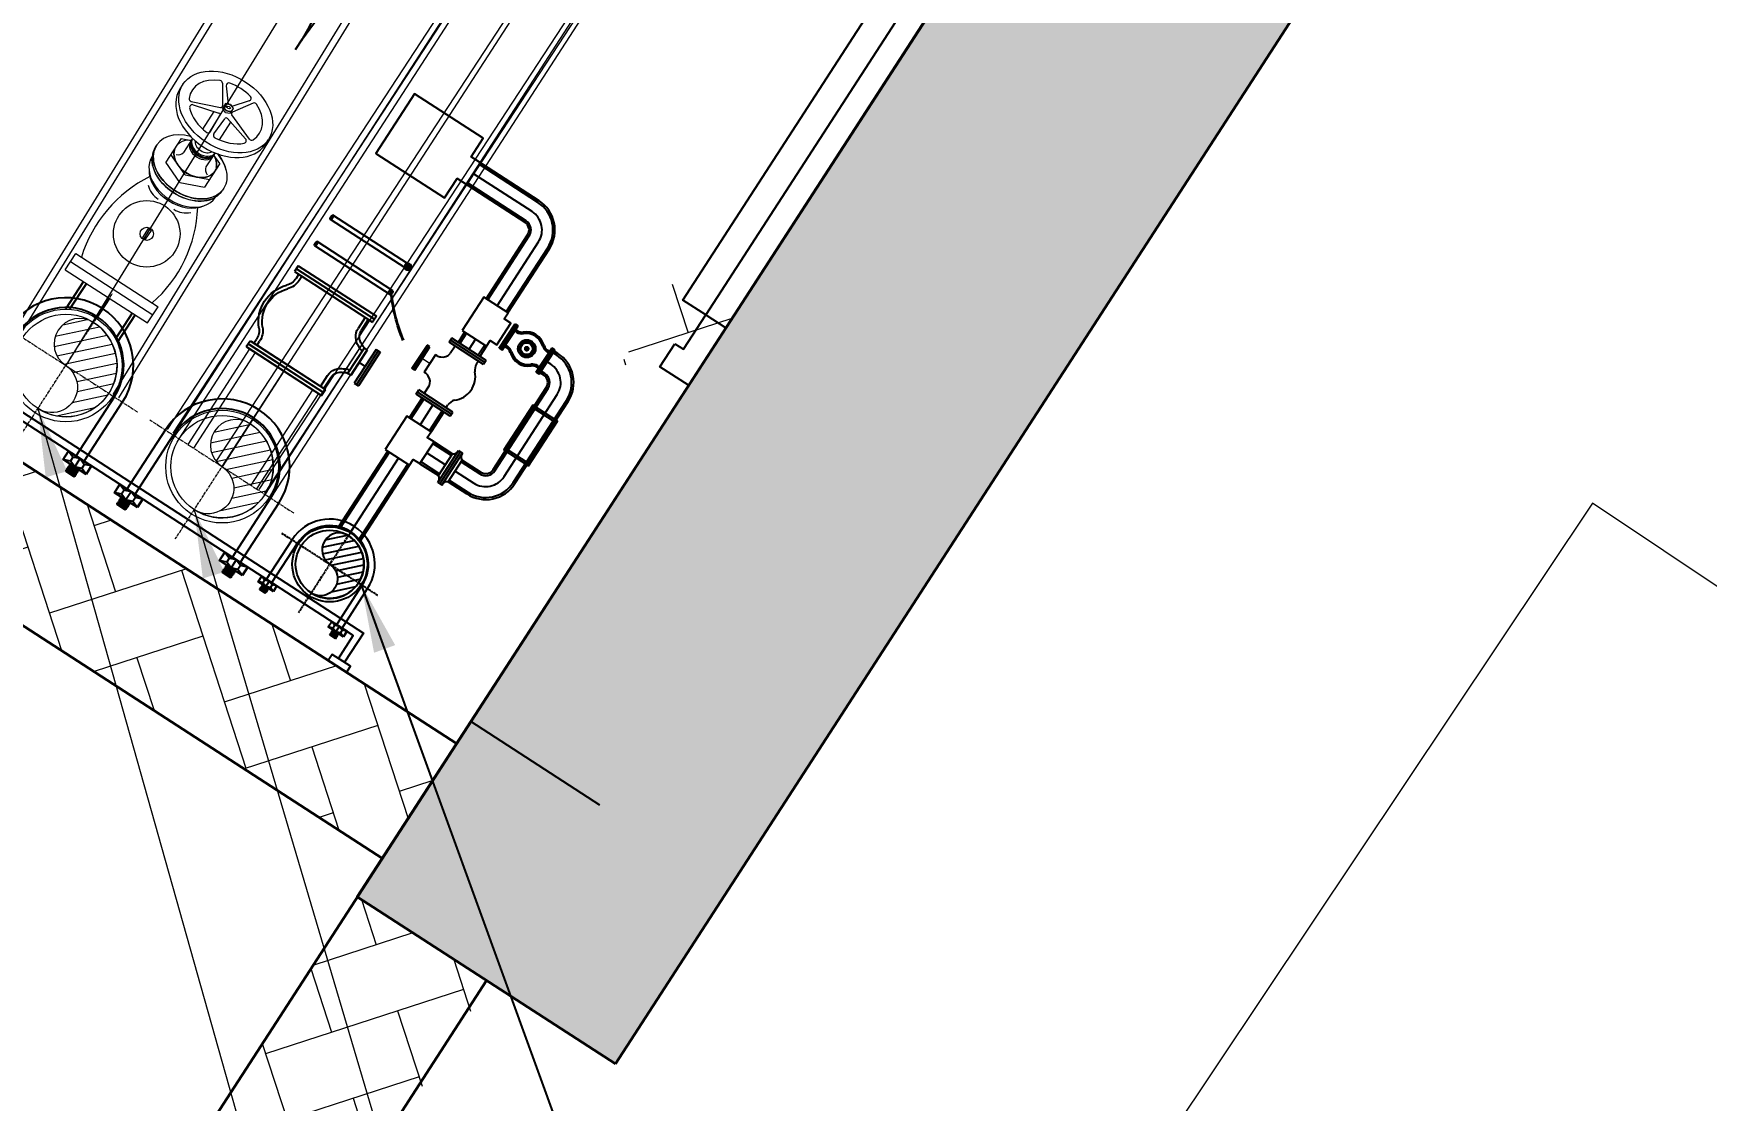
# Model space of a CAD drawing. Header units: inches. Extents: x 257070 to 799932, y -17980 to 269260.
# Drawn here: x 334512 to 336961, y 191401 to 192963 of the extents above; entities that cross this region are included whole.
import ezdxf

# ---------------------------------------------------------------- set-up
doc = ezdxf.new("R2010")
doc.units = ezdxf.units.IN
doc.header["$MEASUREMENT"] = 0
doc.header["$PDMODE"] = 99
doc.header["$PDSIZE"] = 100
doc.linetypes.add('CENTER', pattern=[2, 1.25, -0.25, 0.25, -0.25])
for name, color, linetype, lineweight in [('0-AES-F-FIRE BOX', 1, 'Continuous', 15), ('0-AES-F-SPRINKLER PIPE', 10, 'Continuous', 15), ('E--CONCRETE-4', 4, 'Continuous', 40), ('F--BRICKWALL HATCH', 252, 'Continuous', 20), ('F--BRICKWALL-3', 252, 'Continuous', 30)]:
    doc.layers.add(name, color=color, linetype=linetype, lineweight=lineweight)
doc.layers.add('0-AES-F-HYDRANT PIPE', color=7, linetype='Continuous', lineweight=15, true_color=0xf57247)
doc.layers.add('CORE - G', color=7, linetype='Continuous', lineweight=9, true_color=0xf4e08b)
for name, color, linetype in [('0-AES-F-RETURN  PIPE', 3, 'Continuous'), ('0-AES-F-SPRINKLER', 10, 'Continuous'), ('0-AES-P-PIPE SUPPORT', 7, 'Continuous'), ('basement-1 r.c.c.$0$DSP_R.C.C. HATCH', 253, 'Continuous'), ('basement1_AP$0$A-_ROAD----_E-_-', 2, 'Continuous'), ('DSP_DOOR', 8, 'Continuous'), ('DSP_HATCH', 252, 'Continuous')]:
    doc.layers.add(name, color=color, linetype=linetype)
doc.styles.get("Standard").update_dxf_attribs({"font": 'arial.ttf'})
doc.dimstyles.new('AES-PLUMBING', dxfattribs={"dimtxt": 100, "dimasz": 100, "dimexe": 0, "dimexo": 0, "dimgap": 0.01, "dimtad": 1, "dimdec": 0, "dimdsep": 46, "dimtxsty": 'Standard', "dimcen": 10, "dimclrd": 7, "dimclre": 7, "dimclrt": 7, "dimadec": 0, "dimazin": 0, "dimtfac": 1, "dimtdec": 0, "dimtmove": 0, "dimatfit": 3, "dimfxl": 1, "dimlwd": -1, "dimlwe": -1, "dimarcsym": 1})
pattern_1 = [(198, (8796.36, -685026.5), (-65.231215, -128.023469), [304.8, -101.6]), (288, (8699.73, -685057.9), (-65.231215, -128.023469), [304.8, -101.6])]

# ---------------------------------------------------------------- blocks, each defined once
blk = doc.blocks.new('L1-L6_STAIRASE BLDG B$0$HB-D12501')
at = {"layer": 'DSP_DOOR', "linetype": 'ByBlock'}
for points in [[(35, 100), (75, 100), (75, 824.9), (35, 824.9)], [(1175, 100), (1215, 100), (1215, 574.9), (1175, 574.9)], [(50, 40), (35, 40), (35, 100), (0, 100), (0, 0), (50, 0)], [(1200, 40), (1215, 40), (1215, 100), (1250, 100), (1250, 0), (1200, 0)]]:
    blk.add_lwpolyline(points, close=True, dxfattribs=at)
for centre, radius, start, end in [((25, 100), 725, 359.999, 89.2098), ((1225, 100), 475, 91.2067, 178.1894)]:
    blk.add_arc(centre, radius, start, end, dxfattribs=at)
blk = doc.blocks.new('A$C554B747C')
at = {"layer": '0-AES-F-FIRE BOX'}
for p, q in [((71.6, 108.8), (-71.9, 108.8)), ((-71.9, 108.8), (-71.9, 80.5)), ((71.6, 108.8), (71.6, 80.5)), ((71.6, 94.6), (-71.9, 94.6)), ((71.6, 80.5), (-71.9, 80.5)), ((2.5, 7.7), (-2.5, 7.7)), ((-2.5, -7.7), (-2.5, 7.7)), ((2.5, -7.7), (2.5, 7.7)), ((2.5, -7.7), (-2.5, -7.7)), ((0, -89.4), (-33.7, -103.1)), ((0, -89.4), (33.7, -103.1)), ((0, -103.1), (-33.7, -116.9)), ((-33.7, -144.4), (-33.7, -103.1)), ((0, -103.1), (33.7, -116.9)), ((33.7, -144.4), (33.7, -103.1)), ((58.4, -116.9), (58.4, -113.2)), ((-33.7, -144.4), (-19.5, -150.2)), ((-19.5, -153.8), (-19.5, -129.3)), ((19.5, -153.8), (19.5, -129.3)), ((33.7, -144.4), (19.5, -150.2)), ((-45.8, -195.5), (-7.4, -206)), ((-14.4, -173.4), (-14.4, -204.1)), ((-2.8, -176.5), (-4.1, -203.6)), ((2.8, -176.5), (4.1, -203.6)), ((45.8, -195.5), (7.4, -206)), ((14.4, -173.4), (14.4, -204.1)), ((-74.5, -204.6), (-74.5, -212.7)), ((-50.8, -198.3), (-9.9, -213.8)), ((-26.9, -245.4), (-8.7, -217.7)), ((0, -211.8), (-6.7, -214.6)), ((0, -214.6), (-6.7, -217.3)), ((-6.7, -222.8), (-6.7, -214.6)), ((0, -211.8), (6.7, -214.6)), ((0, -214.6), (6.7, -217.3)), ((6.7, -222.8), (6.7, -214.6)), ((26.9, -245.4), (8.7, -217.7)), ((50.8, -198.3), (9.9, -213.8)), ((74.5, -212.7), (74.5, -204.6)), ((-20.2, -245.1), (-3.4, -224.2)), ((0, -225.6), (-6.7, -222.8)), ((0, -225.6), (6.7, -222.8)), ((20.2, -245.1), (3.4, -224.2))]:
    blk.add_line(p, q, dxfattribs=at)
for radius in [48.7, 9.69]:
    blk.add_circle((0, 0), radius, dxfattribs=at)
for centre, radius, start, end in [((127.5, 27), 196.6, 164.2108, 210.5213), ((-127.5, 27), 196.6, 329.4787, 15.7892), ((-14.5, -83), 31.2, 88.0313, 135.9908), ((14.5, -83), 31.2, 44.0092, 91.9687), ((-30.5, -131.5), 11.2, 11.0684, 72.6602), ((30.5, -131.5), 11.2, 107.3398, 168.9316), ((-44.8, -191.8), 3.89, 133.8645, 254.7795), ((-6.7, -176.3), 3.89, 357.2205, 94.7862), ((6.7, -176.3), 3.89, 85.2138, 182.7795), ((44.8, -191.8), 3.89, 285.2205, 46.1355), ((-52.2, -201.9), 3.89, 69.2205, 155.1588), ((-10.9, -216.3), 2.6, 326.7795, 69.2205), ((-6.7, -203.5), 2.6, 254.7795, 357.2205), ((6.7, -203.5), 2.6, 182.7795, 285.2205), ((10.9, -216.3), 2.6, 110.7795, 213.2205), ((52.2, -201.9), 3.89, 24.8412, 110.7795), ((-30.1, -243.3), 3.89, 245.9255, 326.7795), ((-17.1, -247.6), 3.89, 141.2205, 257.3777), ((17.1, -247.6), 3.89, 282.6223, 38.7795), ((30.1, -243.3), 3.89, 213.2205, 294.0745)]:
    blk.add_arc(centre, radius, start, end, dxfattribs=at)
at = {"layer": '0-AES-F-FIRE BOX', "extrusion": (0, 0, -1)}
for centre, major_axis, ratio, start_param, end_param in [((0, -113.2), (-58.4, 0), 0.707107, 0, 2.786111), ((0, -116.9), (58.4, 0), 0.707107, 1.987436, 5.918785), ((0, -130.7), (33.7, 0), 0.721611, 2.186239, 6.007537)]:
    blk.add_ellipse(centre, major_axis=major_axis, ratio=ratio, start_param=start_param, end_param=end_param, dxfattribs=at)
at = {"layer": '0-AES-F-FIRE BOX'}
for centre, major_axis, ratio, start_param, end_param in [((0, -99.5), (55.2, 0), 0.707107, -0.004902, 3.146495), ((0, -113.2), (58.4, 0), 0.707107, 0, 2.786111), ((0, -94.9), (-52.3, 0), 0.701646, 3.553827, 5.87095), ((0, -116.9), (-58.4, 0), 0.707107, 1.987436, 5.918785), ((0, -130.7), (-33.7, 0), 0.721611, 2.186239, 6.007537), ((0, -116.9), (58.4, 0), 0.707107, 3.784133, 4.295749), ((0, -130.7), (33.7, 0), 0.721611, 3.417241, 4.096946), ((0, -148), (-19.5, 0), 0.707107, 3.141593, 6.283185), ((0, -150.4), (-19.5, 0), 0.707107, 3.141593, 6.283185), ((0, -152), (-19.5, 0), 0.707107, 3.141593, 6.283185), ((0, -154.1), (-19.5, 0), 0.707107, 3.16624, 6.258538), ((0, -154.3), (-14.4, 0), 0.619861, 3.293146, 6.131632), ((0, -204.6), (-74.5, 0), 0.707107, 3.141593, 6.283185), ((0, -212.7), (-58.6, 0), 0.693384, -1.450623, -0.624962), ((0, -212.7), (58.6, 0), 0.693384, 0.624962, 1.450623), ((0, -212.7), (-58.6, 0), 0.693384, -0.310604, 0.998397), ((0, -212.7), (58.6, 0), 0.693384, -0.998397, 0.310604), ((0, -212.7), (58.6, 0), 0.693384, 4.400005, 5.024773)]:
    blk.add_ellipse(centre, major_axis=major_axis, ratio=ratio, start_param=start_param, end_param=end_param, dxfattribs=at)
for centre, major_axis, ratio in [((0, -212.7), (74.5, 0), 0.707107), ((0, -220.1), (6.74, 0), 0.721611), ((0, -220.4), (-2.9, 0), 0.586664)]:
    blk.add_ellipse(centre, major_axis=major_axis, ratio=ratio, dxfattribs=at)
blk = doc.blocks.new('A$C254949A7')
at = {"color": 7, "linetype": 'Continuous', "lineweight": -3}
for p, q in [((-0.0213, 0.0548), (0.0191, 0.0547)), ((-0.0213, 0.0498), (-0.0213, 0.0548)), ((-0.0213, 0.0523), (0.0191, 0.0523)), ((-0.0213, 0.0498), (0.0191, 0.0498)), ((0.0191, 0.0498), (0.0191, 0.0547)), ((-0.0497, -0.0303), (-0.0496, 0.0292)), ((-0.0496, 0.0292), (-0.0425, 0.0292)), ((-0.0496, 0.0292), (-0.0425, 0.0292)), ((-0.0461, -0.0303), (-0.0461, 0.0292)), ((-0.0425, -0.0303), (-0.0425, 0.0292)), ((-0.0425, -0.0303), (-0.0425, 0.0292)), ((0.0141, 0.0365), (-0.0163, 0.0365)), ((-0.0163, 0.0338), (-0.0163, 0.0365)), ((0.0141, 0.0338), (0.0141, 0.0365)), ((0.0403, -0.0303), (0.0403, 0.0297)), ((0.0474, 0.0297), (0.0403, 0.0297)), ((0.0403, -0.0303), (0.0403, 0.0297)), ((0.0474, 0.0297), (0.0403, 0.0297)), ((0.0438, -0.0303), (0.0438, 0.0297)), ((0.0474, -0.0303), (0.0474, 0.0297)), ((-0.0425, 0.0197), (-0.0294, 0.0197)), ((0.0403, 0.0196), (0.0272, 0.0196)), ((-0.0425, -0.0186), (-0.0377, -0.0186)), ((0.0403, -0.0211), (0.0355, -0.0211)), ((-0.0497, -0.0303), (-0.0425, -0.0303)), ((0.0474, -0.0303), (0.0403, -0.0303))]:
    blk.add_line(p, q, dxfattribs=at)
at = {"color": 7, "linetype": 'Continuous', "lineweight": -3, "const_width": 0.00206}
blk.add_lwpolyline([(-0.0011, 0.0365), (-0.0011, 0.0498)], dxfattribs=at)
at = {"color": 7, "linetype": 'Continuous', "lineweight": -3}
for centre, radius, start, end in [((-0.0307, 0.0329), 0.0133, 275.3958, 341.6166), ((-0.0246, 0.0338), 0.00825, 321.8485, 359.9703), ((0.0223, 0.0338), 0.00825, 179.9703, 218.0921), ((0.0284, 0.0329), 0.0133, 198.324, 264.5448), ((-0.0378, -0.0351), 0.0165, 47.8481, 89.9703), ((0, 0), 0.0352, 220.6421, 313.9336), ((0.0355, -0.0376), 0.0165, 89.9703, 132.0925)]:
    blk.add_arc(centre, radius, start, end, dxfattribs=at)
blk = doc.blocks.new('A$C49735D4B')
at = {"color": 7, "lineweight": -3}
for p, q in [((-0.0277, 0.0034), (0.0277, 0.0034)), ((-0.0277, 0.0034), (-0.0277, -0.0036)), ((-0.0277, 0), (0.0277, 0)), ((-0.019, 0.0083), (0.019, 0.0083)), ((0.0277, 0.0034), (0.0277, -0.0036)), ((-0.0277, -0.0036), (0.0277, -0.0036)), ((-0.019, -0.0085), (0.019, -0.0085))]:
    blk.add_line(p, q, dxfattribs=at)
for centre, radius, start, end in [((-0.0262, 0.0112), 0.00772, 258.8585, 338.2681), ((0.0262, 0.0113), 0.00784, 202.4171, 280.8627), ((-0.0262, -0.011), 0.00757, 19.4193, 101.6623), ((0.0262, -0.0111, 0), 0.0077, 78.7889, 159.9049)]:
    blk.add_arc(centre, radius, start, end, dxfattribs=at)
blk = doc.blocks.new('A$C626256CC')
at = {"layer": '0-AES-F-SPRINKLER PIPE', "lineweight": -3}
for points in [[(-150.9, -271.4), (-152.8, -282.6, -0.322125)], [(-147.9, -271.9), (-150.9, -271.4), (-152.8, -282.6), (-149.9, -283.1)], [(60.7, -312.7, -0.05453), (62, -313.9, -0.072254), (160.7, -250.2), (160, -248.2, 0.075072)], [(63, -308.3), (57.6, -307.4), (55.6, -318.6), (61, -319.5)], [(61, -319.5, 0.322125), (63, -308.3)], [(-166.3, -343.5), (-168.3, -354.7, -0.322125)], [(-163.4, -344), (-166.3, -343.5), (-168.3, -354.7), (-165.3, -355.2)], [(50.3, -378.4, 1), (47.5, -394.5, 1)], [(42.9, -391.2, 0.322158), (44.8, -380)]]:
    blk.add_hatch(color=7, dxfattribs=at).paths.add_polyline_path(points)
at = {"layer": '0-AES-F-SPRINKLER PIPE', "color": 7, "linetype": 'Continuous', "lineweight": -3}
for p, q in [((-106.4, 18.4), (-109.3, 1.7)), ((-109.3, 1.7), (103.5, -35.1)), ((-107.8, 10), (104.9, -26.7)), ((-106.4, 18.4), (106.4, -18.4)), ((-105.4, 1), (103.5, -35.1)), ((-103.9, 9.4), (104.9, -26.7)), ((-102.5, 17.7), (106.4, -18.4)), ((-98.2, -0.2), (-100.1, -11.5)), ((-89.5, -1.7), (-91.4, -13)), ((89.6, -32.7), (84.2, -63.4)), ((98.3, -34.2), (93, -64.9)), ((106.4, -18.4), (103.5, -35.1)), ((106.4, -18.4), (103.5, -35.1)), ((116.4, -100.7), (104.1, -172)), ((125.1, -102.2), (112.8, -173.5)), ((118.7, -101.1), (125.1, -102.2)), ((127.6, -188.2), (143.9, -93.3)), ((133.4, -189.2), (149.8, -94.3)), ((139.2, -190.2), (155.6, -95.4)), ((143.9, -93.3), (155.6, -95.4)), ((143.9, -93.3), (155.6, -95.4)), ((-146.6, -209.3), (-143.7, -192.6)), ((-146.6, -209.3), (-143.7, -192.6)), ((-143.7, -192.6), (76.6, -230.7)), ((-131.8, -194.7), (-129.8, -183.4)), ((-123.1, -196.2), (-121.1, -184.9)), ((56, -227.1), (61.3, -196.3)), ((64.7, -228.6), (70, -197.9)), ((106.4, -172.4), (112.8, -173.5)), ((127.6, -188.2), (139.2, -190.2)), ((-146.6, -209.3), (73.7, -247.4)), ((-146.6, -209.3), (73.7, -247.4)), ((-145.1, -201), (75.2, -239)), ((73.7, -247.4), (76.6, -230.7))]:
    blk.add_line(p, q, dxfattribs=at)
at = {"layer": '0-AES-F-SPRINKLER PIPE', "color": 7, "lineweight": -3}
for p, q in [((-150.9, -271.4, 0), (-152.8, -282.6, 0)), ((63, -308.3, 0), (61, -319.5, 0)), ((-166.3, -343.5, 0), (-168.3, -354.7, 0)), ((44.8, -380, 0), (42.9, -391.2, 0)), ((44.8, -380, 0), (42.9, -391.2, 0))]:
    blk.add_line(p, q, dxfattribs=at)
at = {"layer": '0-AES-F-SPRINKLER PIPE', "color": 7, "linetype": 'Continuous', "lineweight": -3, "const_width": 4.91}
blk.add_lwpolyline([(118.9, -137.8), (135.7, -140.8)], dxfattribs=at)
at = {"layer": '0-AES-F-SPRINKLER PIPE', "color": 7, "lineweight": -3}
for points in [[(-150.9, -271.4), (-147.9, -271.9), (-149.9, -283.1), (-152.8, -282.6)], [(61, -319.5), (-152.8, -282.6), (-150.9, -271.4)], [(-150.9, -271.4), (63, -308.3), (61, -319.5)], [(-166.3, -343.5), (44.8, -380), (42.9, -391.2), (-168.3, -354.7)]]:
    blk.add_lwpolyline(points, dxfattribs=at)
blk.add_lwpolyline([(-163.4, -344), (-165.3, -355.2), (-168.3, -354.7), (-166.3, -343.5)], close=True, dxfattribs=at)
blk.add_circle((48.9, -386.4, 0), 8.15, dxfattribs=at)
at = {"layer": '0-AES-F-SPRINKLER PIPE', "color": 7, "linetype": 'Continuous', "lineweight": -3}
for centre, radius, start, end in [((-58.7, -107.2), 90.8, 128.0799, 212.3243), ((-138.9, -4.8), 39.3, 308.0799, 350.2021), ((-138.9, -4.8), 48.2, 308.0799, 350.2021), ((-58.7, -107.2), 81.9, 128.0799, 212.3243), ((122.1, -69.3), 38.4, 171.5084, 240.1647), ((122.1, -69.3), 29.5, 171.5084, 240.1647), ((122.1, -81.7), 28.5, 222.0803, 255.4387), ((122.1, -81.7), 19.7, 222.0803, 260.2021), ((-168.6, -176.7), 39.3, 350.2021, 32.3243), ((-168.6, -176.7), 48.2, 350.2021, 32.3243), ((99, -203.5), 38.4, 100.2394, 168.8958), ((99, -203.5), 29.5, 100.2394, 168.8958), ((103, -191.8), 28.5, 84.9655, 118.3239), ((103, -191.8), 19.7, 80.2021, 118.3239)]:
    blk.add_arc(centre, radius, start, end, dxfattribs=at)
at = {"layer": '0-AES-F-SPRINKLER PIPE', "color": 7, "lineweight": -3}
for centre, radius, start, end in [((-144, -278.3, 0), 9.73, 134.4922, 205.912), ((324.2, -609.2, 0), 396.6, 114.4479, 131.782), ((330.6, -621.7, 0), 408.5, 114.5756, 131.1063), ((54.2, -312.6, 0), 9.73, 314.4922, 25.912), ((-159.5, -350.4, 0), 9.73, 134.4922, 205.912), ((36, -384.2, 0), 9.73, 314.4922, 25.912)]:
    blk.add_arc(centre, radius, start, end, dxfattribs=at)
blk = doc.blocks.new('A$C34060CE2')
at = {"lineweight": -3}
blk.add_hatch(color=7, dxfattribs=at).paths.add_polyline_path([(0, -0.0042, -1), (0, 0.0042, -1)])
at = {"color": 7, "linetype": 'Continuous', "lineweight": -3}
for p, q in [((-0.0213, 0.034), (0.0212, 0.0341)), ((-0.0213, 0.034), (-0.0213, 0.0289)), ((-0.0213, 0.034), (-0.0213, 0.0289)), ((-0.0213, 0.0315), (0.0212, 0.0315)), ((-0.0213, 0.0289), (0.0212, 0.0289)), ((-0.0146, 0.0289), (-0.0146, 0.0255)), ((-0.0123, 0.0289), (-0.0123, 0.0255)), ((-0.0123, 0.0289), (-0.0123, 0.0255)), ((0.0123, 0.0289), (0.0123, 0.0255)), ((0.0146, 0.0289), (0.0146, 0.0255)), ((0.0146, 0.0289), (0.0146, 0.0255)), ((0.0212, 0.0341), (0.0212, 0.0289)), ((-0.0212, -0.0305), (0.0213, -0.0305)), ((-0.0212, -0.0356), (-0.0212, -0.0305)), ((-0.0212, -0.0331), (0.0213, -0.0331)), ((-0.0212, -0.0331), (0.0213, -0.0331)), ((-0.0212, -0.0356), (0.0213, -0.0356)), ((-0.0146, -0.0305), (-0.0146, -0.0271)), ((-0.0122, -0.0305), (-0.0123, -0.0271)), ((0.0123, -0.0305), (0.0123, -0.0271)), ((0.0146, -0.0305), (0.0146, -0.0271)), ((0.0213, -0.0356), (0.0213, -0.0305))]:
    blk.add_line(p, q, dxfattribs=at)
at = {"color": 7, "lineweight": -3}
for radius in [0.013, 0.011, 0.00858]:
    blk.add_circle((0, 0), radius, dxfattribs=at)
at = {"color": 7, "linetype": 'Continuous', "lineweight": -3}
for centre, radius, start, end in [((-0.0265, 0.0255), 0.0118, 317.9075, 0.0297), ((-0.0265, 0.0255), 0.0142, 317.9075, 0.0297), ((0.0264, 0.0255), 0.0142, 180.0297, 222.1519), ((0.0264, 0.0255), 0.0118, 180.0297, 222.1519), ((0.0026, -0.0008), 0.0273, 137.9075, 222.1519), ((0.0026, -0.0008), 0.025, 137.9075, 222.1519), ((-0.0026, -0.0008), 0.025, 317.9075, 42.1519), ((-0.0026, -0.0008), 0.0273, 317.9075, 42.1519), ((-0.0264, -0.0271), 0.0118, 0.0297, 42.1519), ((-0.0264, -0.0271), 0.0142, 0.0297, 42.1519), ((0.0265, -0.0271), 0.0142, 137.9075, 180.0297), ((0.0265, -0.0271), 0.0118, 137.9075, 180.0297)]:
    blk.add_arc(centre, radius, start, end, dxfattribs=at)
blk = doc.blocks.new('*D659')
at = {"layer": '0-AES-F-SPRINKLER PIPE', "color": 7, "ltscale": 1000, "transparency": 16777216}
for p, q in [((341445.4, 194422.6), (341093.7, 194659.9)), ((334790.6, 185316.4), (341037.8, 194577)), ((335086.4, 184996.2), (334734.7, 185233.5))]:
    blk.add_line(p, q, dxfattribs=at)
for points in [[(341051.6, 194567.7), (341023.9, 194586.3), (341093.7, 194659.9)], [(334804.4, 185307.1), (334776.8, 185325.7), (334734.7, 185233.5)]]:
    blk.add_solid(points, dxfattribs=at)
at = {"layer": 'DEFPOINTS', "color": 0, "ltscale": 1000, "transparency": 16777216}
for p in [(341093.7, 194659.9), (341445.4, 194422.6, 0), (335086.4, 184996.2, 0)]:
    blk.add_point(p, dxfattribs=at)
at = {"layer": '0-AES-F-SPRINKLER PIPE', "color": 7, "ltscale": 1000, "transparency": 16777216, "insert": (337956.5, 189918.1), "char_height": 100, "attachment_point": 5, "rotation": 235.9967}
blk.add_mtext('11371', dxfattribs=at)
blk = doc.blocks.new('PIPE SUPPORT')
at = {"layer": '0-AES-P-PIPE SUPPORT'}
for points in [[(-166.5, 129.3), (-167, 128.3), (-166.5, 127.3), (-167, 126.4), (-166.5, 125.4), (-167, 124.4), (-166.5, 123.4), (-167, 122.5), (-166.5, 121.5)], [(-167, 128.3), (-156.8, 128.3)], [(-166.5, 129.3), (-157.3, 129.3)], [(-166.5, 127.3), (-157.3, 127.3)], [(-157.3, 129.3), (-156.8, 128.3), (-157.3, 127.3), (-156.8, 126.4), (-157.3, 125.4), (-156.8, 124.4), (-157.3, 123.4), (-156.8, 122.5), (-157.3, 121.5)], [(-47.3, 129.3), (-47.9, 128.3), (-47.3, 127.3), (-47.9, 126.4), (-47.3, 125.4), (-47.9, 124.4), (-47.3, 123.4), (-47.9, 122.5), (-47.3, 121.5)], [(-47.9, 128.3), (-37.7, 128.3)], [(-47.3, 129.3), (-38.2, 129.3)], [(-47.3, 129.3), (-38.2, 129.3)], [(-47.3, 127.3), (-38.2, 127.3)], [(-38.2, 129.3), (-37.7, 128.3), (-38.2, 127.3), (-37.7, 126.4), (-38.2, 125.4), (-37.7, 124.4), (-38.2, 123.4), (-37.7, 122.5), (-38.2, 121.5)], [(-174.6, 121.1), (-168.2, 118.8), (-161.8, 121.1), (-155.4, 118.8), (-148.9, 121.1)], [(-174.6, 121.1), (-148.9, 121.1)], [(-174.6, 111.9), (-174.6, 121.1)], [(-174.6, 111.9), (-168.2, 114.2), (-161.8, 111.9), (-155.4, 114.2), (-148.9, 111.9)], [(-168.2, 114.2), (-168.2, 118.8)], [(-167, 126.4), (-156.8, 126.4)], [(-167, 124.4), (-156.8, 124.4)], [(-167, 122.5), (-156.8, 122.5)], [(-166.5, 121.5), (-166.6, 121.3)], [(-166.5, 125.4), (-157.3, 125.4)], [(-166.5, 123.4), (-157.3, 123.4)], [(-166.5, 121.5), (-157.3, 121.5)], [(-166.5, 111.7), (-166.5, 44.7)], [(-161.8, 111.9), (-161.8, 121.1)], [(-157.3, 121.5), (-157.2, 121.3)], [(-157.3, 111.7), (-157.3, 44.7)], [(-155.4, 114.2), (-155.4, 118.8)], [(-55.7, 121.1), (-49.3, 118.8), (-42.9, 121.1), (-36.5, 118.8), (-30, 121.1)], [(-55.7, 111.9), (-49.3, 114.2), (-42.9, 111.9), (-36.5, 114.2), (-30, 111.9)], [(-49.3, 114.2), (-49.3, 118.8)], [(-47.9, 126.4), (-37.7, 126.4)], [(-47.9, 124.4), (-37.7, 124.4)], [(-47.9, 122.5), (-37.7, 122.5)], [(-47.3, 121.5), (-47.5, 121.3)], [(-47.3, 125.4), (-38.2, 125.4)], [(-47.3, 123.4), (-38.2, 123.4)], [(-47.3, 121.5), (-38.2, 121.5)], [(-47.3, 111.7), (-47.3, 44.7)], [(-42.9, 111.9), (-42.9, 121.1)], [(-38.2, 121.5), (-38.1, 121.3)], [(-38.2, 111.7), (-38.2, 44.7)], [(-36.5, 114.2), (-36.5, 118.8)]]:
    blk.add_lwpolyline(points, dxfattribs=at)
for points in [[(-174.8, 121.3), (-148.8, 121.3), (-148.8, 111.7), (-174.8, 111.7)], [(-174.6, 121.1), (-148.9, 121.1), (-148.9, 111.9), (-174.6, 111.9)], [(-55.9, 121.3), (-29.9, 121.3), (-29.9, 111.7), (-55.9, 111.7)], [(-55.7, 121.1), (-30, 121.1), (-30, 111.9), (-55.7, 111.9)]]:
    blk.add_lwpolyline(points, close=True, dxfattribs=at)
for radius, start, end in [(64.2, 180.0022, 269.9978), (55, 180.0022, 269.9978), (55, 270.0022, 359.9978), (64.2, 270.0022, 359.9978)]:
    blk.add_arc((-102.3, 44.7), radius, start, end, dxfattribs=at)
blk = doc.blocks.new('SOIL STACK DIA 100 mm')
h = blk.add_hatch()
h.set_pattern_fill('ANSI31', color=256, scale=3)
h.set_pattern_definition([(45, (-27850.841, 26658.129), (-6.735192, 6.735192), [])])
edge = h.paths.add_edge_path()
edge.add_arc((0, 0), 50, 270, 450)
edge.add_arc((0, 25), 25, 90, 270)
edge.add_arc((0, -25), 25, -90, 90, ccw=False)
at = {"linetype": 'CENTER', "ltscale": 2}
for points in [[(0, -84), (0, 84)], [(-84, 0), (84, 0)]]:
    blk.add_lwpolyline(points, dxfattribs=at)
blk.add_lwpolyline([(0, -50, 1), (0, 50, 1), (0, 0, -1), (0, -50, -1)], format="xyb")
for radius in [55, 50]:
    blk.add_circle((0, 0), radius)
at = {"layer": '0-AES-P-PIPE SUPPORT', "ltscale": 150, "xscale": 1.0267966073826, "yscale": 1.0267966073826, "zscale": 1.0267966073826, "rotation": 179.9992056182128}
blk.add_blockref('PIPE SUPPORT', (-105.1, 46.1), dxfattribs=at)

msp = doc.modelspace()

# ---------------------------------------------------------------- hatches: boundary and pattern name
at = {"layer": '0-AES-F-RETURN  PIPE', "lineweight": -3}
h = msp.add_hatch(color=7, dxfattribs=at)
h.paths.add_polyline_path([(335200, 192353.8), (335242.4, 192419.2), (335278.6, 192395.8), (335236.3, 192330.4)])
h.paths.add_polyline_path([(335204.4, 192354.7), (335243.3, 192414.9), (335274.3, 192394.9), (335235.4, 192334.7)], flags=16)
at = {"layer": 'F--BRICKWALL HATCH', "ltscale": 0.1}
h = msp.add_hatch(dxfattribs=at)
h.set_pattern_fill('AR-HBONE', color=8, angle=153, style=0)
h.set_pattern_definition(pattern_1)
h.paths.add_polyline_path([(335538.6, 192553.2), (335454.3, 192607.8), (335427.1, 192565.9), (335427.1, 192565.9), (335372.7, 192481.9), (335457.1, 192427.3)])
h.paths.add_polyline_path([(333837.4, 192809.5), (334221.9, 193403.2), (335092, 192839.7), (334707.5, 192246)], flags=25)
h.paths.add_polyline_path([(333767.1, 192806.7), (334174.8, 193436.2), (334006.9, 193544.9), (333490.6, 192747.5), (335022.3, 191755.8), (335131, 191923.7)])
h = msp.add_hatch(dxfattribs=at)
h.set_pattern_fill('AR-HBONE', color=8, angle=153, style=0)
h.set_pattern_definition(pattern_1)
h.paths.add_polyline_path([(335178.7, 191574.2), (334985.6, 191699.2), (332301.6, 187553.7), (332494.7, 187428.7)])

# ---------------------------------------------------------------- linework, layer by layer
at = {"layer": '0-AES-F-HYDRANT PIPE', "lineweight": -3}
for p, q in [((334584.9, 192600.3, 0), (334558.7, 192559.8, 0)), ((334589.1, 192597.5, 0), (334564.5, 192559.6, 0)), ((334622.7, 192575.8, 0), (334603.7, 192546.6, 0)), ((334622.7, 192575.8, 0), (334603.7, 192546.6, 0)), ((334656.3, 192554.1, 0), (334631.7, 192516.1, 0)), ((334660.5, 192551.4, 0), (334634.3, 192510.9, 0))]:
    msp.add_line(p, q, dxfattribs=at)
at = {"layer": '0-AES-F-HYDRANT PIPE', "ltscale": 1000, "elevation": 0}
for points in [[(306840.7, 191586.1), (308460, 193208.8), (315044, 199725), (328859.6, 199803.4), (336324.1, 195175), (334636.2, 192429.8)], [(306847.6, 191578.8), (308467.1, 193201.7), (315048.1, 199715), (328856.8, 199793.3), (336310.3, 195171.7), (334627.7, 192435)], [(306903, 191520.1), (308524, 193144.5), (315081.5, 199634.5), (328834, 199712.5), (336199.5, 195145.5), (334558.9, 192477.3)], [(306946.9, 191473.6), (308580.9, 193087.3), (315114.9, 199554), (328811.2, 199631.7), (336088.7, 195119.3), (334490.2, 192519.6)], [(306954.1, 191466.5), (308588, 193080.2), (315119, 199544), (328808.4, 199621.6), (336074.9, 195116), (334481.6, 192524.8)]]:
    msp.add_lwpolyline(points, dxfattribs=at)
at = {"layer": '0-AES-F-HYDRANT PIPE', "color": 7, "lineweight": -3, "elevation": 0}
msp.add_lwpolyline([(334966.9, 192042.7), (334957.9, 192048.5), (334979.7, 192082.2), (334409.3, 192451.6), (334387.4, 192417.9), (334378.4, 192423.7), (334406.1, 192466.4), (334994.6, 192085.4), (334966.9, 192042.7)], dxfattribs=at)
msp.add_lwpolyline([(334943.1, 192045.3), (334970, 192027.9), (334975.9, 192036.9), (334948.9, 192054.3)], close=True, dxfattribs=at)
at = {"layer": '0-AES-F-RETURN  PIPE', "lineweight": -3, "ltscale": 20}
msp.add_line((335206.1, 192349.9, 0), (335207.8, 192352.5, 0), dxfattribs=at)
at = {"layer": '0-AES-F-RETURN  PIPE', "lineweight": -3, "elevation": 0}
msp.add_lwpolyline([(335145.4, 192742), (335166.1, 192773.9), (335152.5, 192782.8), (335170, 192809.9), (335069.2, 192875.1), (335012.7, 192787.7), (335113.5, 192722.6), (335131.8, 192750.9)], close=True, dxfattribs=at)
for points in [[(335206.2, 192554.3), (335266.8, 192648, 0.414214), (335251.7, 192718.5), (335152.5, 192782.8)], [(335203.6, 192555.9), (335264.3, 192649.6, 0.414214), (335250.1, 192716), (335164.4, 192771.4)], [(335174.3, 192574.9), (335234.9, 192668.6, 0.414214), (335231.1, 192686.6), (335131.8, 192750.9)], [(335176.8, 192573.3), (335237.4, 192667, 0.414214), (335232.7, 192689.1), (335147.1, 192744.5)], [(335190.2, 192564.6), (335250.9, 192658.3, 0.414214), (335241.4, 192702.6), (335155.8, 192758)], [(335118.4, 192306.9), (335145.8, 192289.2, 0.414214), (335216.3, 192304.3), (335294.2, 192424.5, 0.414214), (335279.1, 192495.1), (335273.9, 192498.5)], [(335120.1, 192309.4), (335147.4, 192291.7, 0.414214), (335213.8, 192305.9), (335291.7, 192426.2, 0.414214), (335277.5, 192492.5), (335272.2, 192496)], [(335128.8, 192322.8), (335156.1, 192305.1, 0.414214), (335200.4, 192314.6), (335278.3, 192434.9, 0.414214), (335268.8, 192479.1), (335263.5, 192482.5)], [(335137.5, 192336.3), (335164.8, 192318.5, 0.414214), (335187, 192323.3), (335264.8, 192443.6, 0.414214), (335260.1, 192465.7), (335254.8, 192469.1)], [(335139.1, 192338.8), (335166.5, 192321.1, 0.414214), (335184.4, 192324.9), (335262.3, 192445.2, 0.414214), (335258.5, 192463.2), (335253.2, 192466.6)]]:
    msp.add_lwpolyline(points, format="xyb", dxfattribs=at)
at = {"layer": '0-AES-F-RETURN  PIPE', "elevation": 0}
for points in [[(335139.3, 192528.3), (335174.7, 192505.4), (335180.2, 192513.9), (335189.9, 192507.6), (335210.5, 192539.5), (335200.8, 192545.8), (335206.3, 192554.2), (335170.9, 192577.1), (335139.3, 192528.3)], [(335026.6, 192354.3), (335062, 192331.4), (335067.5, 192339.9), (335077.2, 192333.6), (335097.9, 192365.5), (335088.1, 192371.8), (335093.6, 192380.2), (335058.3, 192403.1), (335026.6, 192354.3)]]:
    msp.add_lwpolyline(points, dxfattribs=at)
at = {"layer": '0-AES-F-RETURN  PIPE', "lineweight": -3, "elevation": 0}
for points in [[(335142.7, 192526.1), (335133.2, 192511.2)], [(335145.3, 192524.4), (335135.7, 192509.6)], [(335158.7, 192515.7), (335149.1, 192500.9)], [(335172.1, 192507), (335162.5, 192492.2)], [(335174.6, 192505.4), (335165.1, 192490.6)], [(335080.4, 192429.8), (335061.7, 192400.9)], [(335082.9, 192428.2), (335064.2, 192399.2)], [(335096.4, 192419.5), (335077.7, 192390.5)], [(335109.8, 192410.8), (335091.1, 192381.9)], [(335112.3, 192409.2), (335093.6, 192380.2)], [(334957.5, 192239.9), (335030.1, 192352)], [(334960.5, 192239.1), (335032.6, 192350.4)], [(335087.6, 192349.5), (335114.6, 192332)], [(335096.2, 192363), (335123.3, 192345.4)], [(335097.9, 192365.5), (335125, 192347.9)], [(334975.2, 192232.4), (335046, 192341.7)], [(334987.4, 192221.7), (335059.5, 192333)], [(334989.4, 192219.2), (335062, 192331.4)], [(335077.2, 192333.5), (335104.3, 192316)], [(335078.9, 192336.1), (335106, 192318.5)]]:
    msp.add_lwpolyline(points, dxfattribs=at)
at = {"layer": '0-AES-F-RETURN  PIPE', "color": 7, "lineweight": -3, "elevation": 0}
for points in [[(335236.3, 192330.4), (335278.6, 192395.8), (335242.4, 192419.2), (335200, 192353.8)], [(335235.4, 192334.7), (335274.3, 192394.9), (335243.3, 192414.9), (335204.4, 192354.7)]]:
    msp.add_lwpolyline(points, close=True, dxfattribs=at)
at = {"layer": '0-AES-F-SPRINKLER PIPE', "ltscale": 1000, "elevation": 0}
for points in [[(334850.5, 192290.2), (336277.1, 194471.9), (328821.8, 199316.3), (315415.7, 199316.3), (306829, 191074.6), (303983.4, 186350.6), (303275.8, 184167.9)], [(334842.1, 192295.7), (336263.2, 194469), (328818.8, 199306.3), (315419.7, 199306.3), (306836.9, 191068.3), (303992.6, 186346.4), (303285.6, 184165.6)], [(334779.1, 192336.9), (336158.9, 194447), (328796.5, 199231), (315450, 199231), (306896.3, 191020.9), (304061.5, 186315), (303359.1, 184148.3)], [(334716.1, 192378.1), (336054.6, 194425), (328774.2, 199155.7), (315480.3, 199155.7), (306955.6, 190973.5), (304130.4, 186283.6), (303432.6, 184130.9)], [(334707.7, 192383.6), (336040.7, 194422.1), (328771.2, 199145.7), (315484.3, 199145.7), (306963.5, 190967.2), (304139.6, 186279.4), (303442.4, 184128.6)], [(334716.4, 192375.4), (337934.8, 197346.3)], [(334724.7, 192369.9), (337943.1, 197340.7)], [(334787.7, 192329.2), (338005.5, 197299.1)], [(334850.7, 192288.4), (338067.8, 197257.4)], [(334859.1, 192283), (338076.1, 197251.8)]]:
    msp.add_lwpolyline(points, dxfattribs=at)
at = {"layer": '0-AES-F-SPRINKLER PIPE', "ltscale": 2, "elevation": -32.1}
for points in [[(334827.9, 192501.7), (334737.4, 192361.7)], [(334836.3, 192496.3), (334745.8, 192356.3)], [(334878.2, 192469.1), (334787.8, 192329.1)], [(334920.2, 192441.9), (334829.8, 192302)], [(334928.6, 192436.4), (334838.2, 192296.6)]]:
    msp.add_lwpolyline(points, dxfattribs=at)
at = {"layer": 'basement-1 r.c.c.$0$DSP_R.C.C. HATCH', "color": 8}
msp.add_trace([(334985.6, 191699.2, 0), (335363.4, 191454.6, 0), (336453.1, 193965.6, 0), (336830.8, 193721, 0)], dxfattribs=at)
at = {"layer": 'basement1_AP$0$A-_ROAD----_E-_-', "color": 8}
for radius, end in [(27129.2, 168.24385), (21129.2, 167.2963)]:
    msp.add_arc((323858.6, 177043.1, 0), radius, 45.21221, end, dxfattribs=at)
at = {"layer": 'CORE - G', "color": 8, "ltscale": 25, "elevation": 0}
msp.add_lwpolyline([(333904.5, 187952.1), (336107.8, 186479.8), (338996.9, 190803.4), (336793.6, 192275.7)], close=True, dxfattribs=at)
at = {"layer": 'DSP_HATCH', "color": 8, "ltscale": 2}
msp.add_line((335340.7, 191833.8, 0), (335151.8, 191956.1, 0), dxfattribs=at)
at = {"layer": 'E--CONCRETE-4', "color": 8}
for p, q in [((336453.1, 193965.6, 0), (334985.6, 191699.2, 0)), ((335363.4, 191454.6, 0), (336830.8, 193721, 0)), ((334985.6, 191699.2, 0), (335363.4, 191454.6, 0))]:
    msp.add_line(p, q, dxfattribs=at)
at = {"layer": 'F--BRICKWALL-3', "color": 8}
for p, q in [((336371.4, 193839.6, 0), (332301.6, 187553.7, 0)), ((335130.9, 191923.7, 0), (333767.1, 192806.7, 0)), ((335022.3, 191755.7, 0), (333490.6, 192747.5, 0)), ((335174.5, 191576.9, 0), (332494.7, 187428.7, 0))]:
    msp.add_line(p, q, dxfattribs=at)

# ---------------------------------------------------------------- block references
at = {"layer": '0-AES-F-HYDRANT PIPE', "ltscale": 60, "extrusion": (-9.42002e-18, -1.0191e-17, -1), "xscale": -1, "zscale": -1, "rotation": 212.921091471834}
msp.add_blockref('A$C554B747C', (-334677.4, 192670, 0), dxfattribs=at)
at = {"layer": '0-AES-F-HYDRANT PIPE', "lineweight": -3, "extrusion": (-9.42002e-18, -1.0191e-17, -1), "xscale": -1.5, "yscale": 1.5, "zscale": -1.5, "rotation": 32.9210914718342}
msp.add_blockref('SOIL STACK DIA 100 mm', (-334558.9, 192477.3, 0), dxfattribs=at)
at = {"layer": '0-AES-F-RETURN  PIPE', "lineweight": -3, "extrusion": (-9.42002e-18, -1.0191e-17, -1), "xscale": -1000.000000000001, "yscale": 1000.000000000001, "zscale": -1000.000000000001, "rotation": 302.921091471834}
for name, p in [('A$C254949A7', (-335123.2, 192461.3, 0)), ('A$C34060CE2', (-335233.6, 192501.9, 0)), ('A$C49735D4B', (-335121.6, 192327.5, 0))]:
    msp.add_blockref(name, p, dxfattribs=at)
at = {"layer": '0-AES-F-RETURN  PIPE', "lineweight": -3, "extrusion": (-9.42002e-18, -1.0191e-17, -1), "xscale": -1, "zscale": -1, "rotation": 32.9210914718342}
msp.add_blockref('SOIL STACK DIA 100 mm', (-334945.4, 192186.2, 0), dxfattribs=at)
at = {"layer": '0-AES-F-SPRINKLER', "ltscale": 2, "xscale": -0.6093973418772295, "yscale": 0.6093973418772295, "zscale": 0.6093973418772295, "rotation": 137.2513057736291}
msp.add_blockref('A$C626256CC', (334878.2, 192469.1, 0), dxfattribs=at)
at = {"layer": '0-AES-F-SPRINKLER PIPE', "lineweight": -3, "extrusion": (-9.42002e-18, -1.0191e-17, -1), "xscale": -1.5, "yscale": 1.5, "zscale": -1.5, "rotation": 32.9210914718342}
msp.add_blockref('SOIL STACK DIA 100 mm', (-334787.7, 192329.2, 0), dxfattribs=at)
at = {"layer": 'DSP_DOOR', "color": 8, "xscale": -1.000002836882388, "yscale": 1.000002837041393, "zscale": 1.000002836993398, "rotation": 327.0790735772401}
msp.add_blockref('L1-L6_STAIRASE BLDG B$0$HB-D12501', (335470.6, 192448.4, 0), dxfattribs=at)

# ---------------------------------------------------------------- dimensions: what is measured, and where the dimension line sits
at = {"layer": '0-AES-F-SPRINKLER PIPE', "ltscale": 1000}
dim = msp.add_aligned_dim(p1=(335086.4, 184996.2, 0), p2=(341445.4, 194422.6, 0), distance=424.3, dimstyle='AES-PLUMBING', dxfattribs=at)
dim.commit()
dim.dimension.update_dxf_attribs({"geometry": '*D659', "text_midpoint": (337956.5, 189918.1)})

# ---------------------------------------------------------------- leaders
at = {"layer": '0-AES-F-HYDRANT PIPE', "color": 7, "lineweight": -3}
msp.add_leader([(334518.2, 192414.3, -4223), (334899.7, 191059.2, -4223), (334899.7, 188767.3, -4223)], dimstyle='AES-PLUMBING', override={"dimgap": 25, "dimtad": 0}, dxfattribs=at)
at = {"layer": '0-AES-F-RETURN  PIPE', "color": 7, "lineweight": -3}
msp.add_leader([(334991.5, 192156.3, 0), (335299.3, 191308.1, 0), (335301.6, 188566.5, 0)], dimstyle='AES-PLUMBING', override={"dimgap": 25, "dimtad": 0}, dxfattribs=at)
at = {"layer": '0-AES-F-SPRINKLER PIPE', "color": 7, "lineweight": -3}
msp.add_leader([(334746.9, 192266.2, 0), (335095.7, 191087.4, 0), (335095.7, 188748.1, 0)], dimstyle='AES-PLUMBING', override={"dimasz": 100, "dimgap": 25, "dimtad": 0}, dxfattribs=at)

doc.saveas('drawing.dxf')
